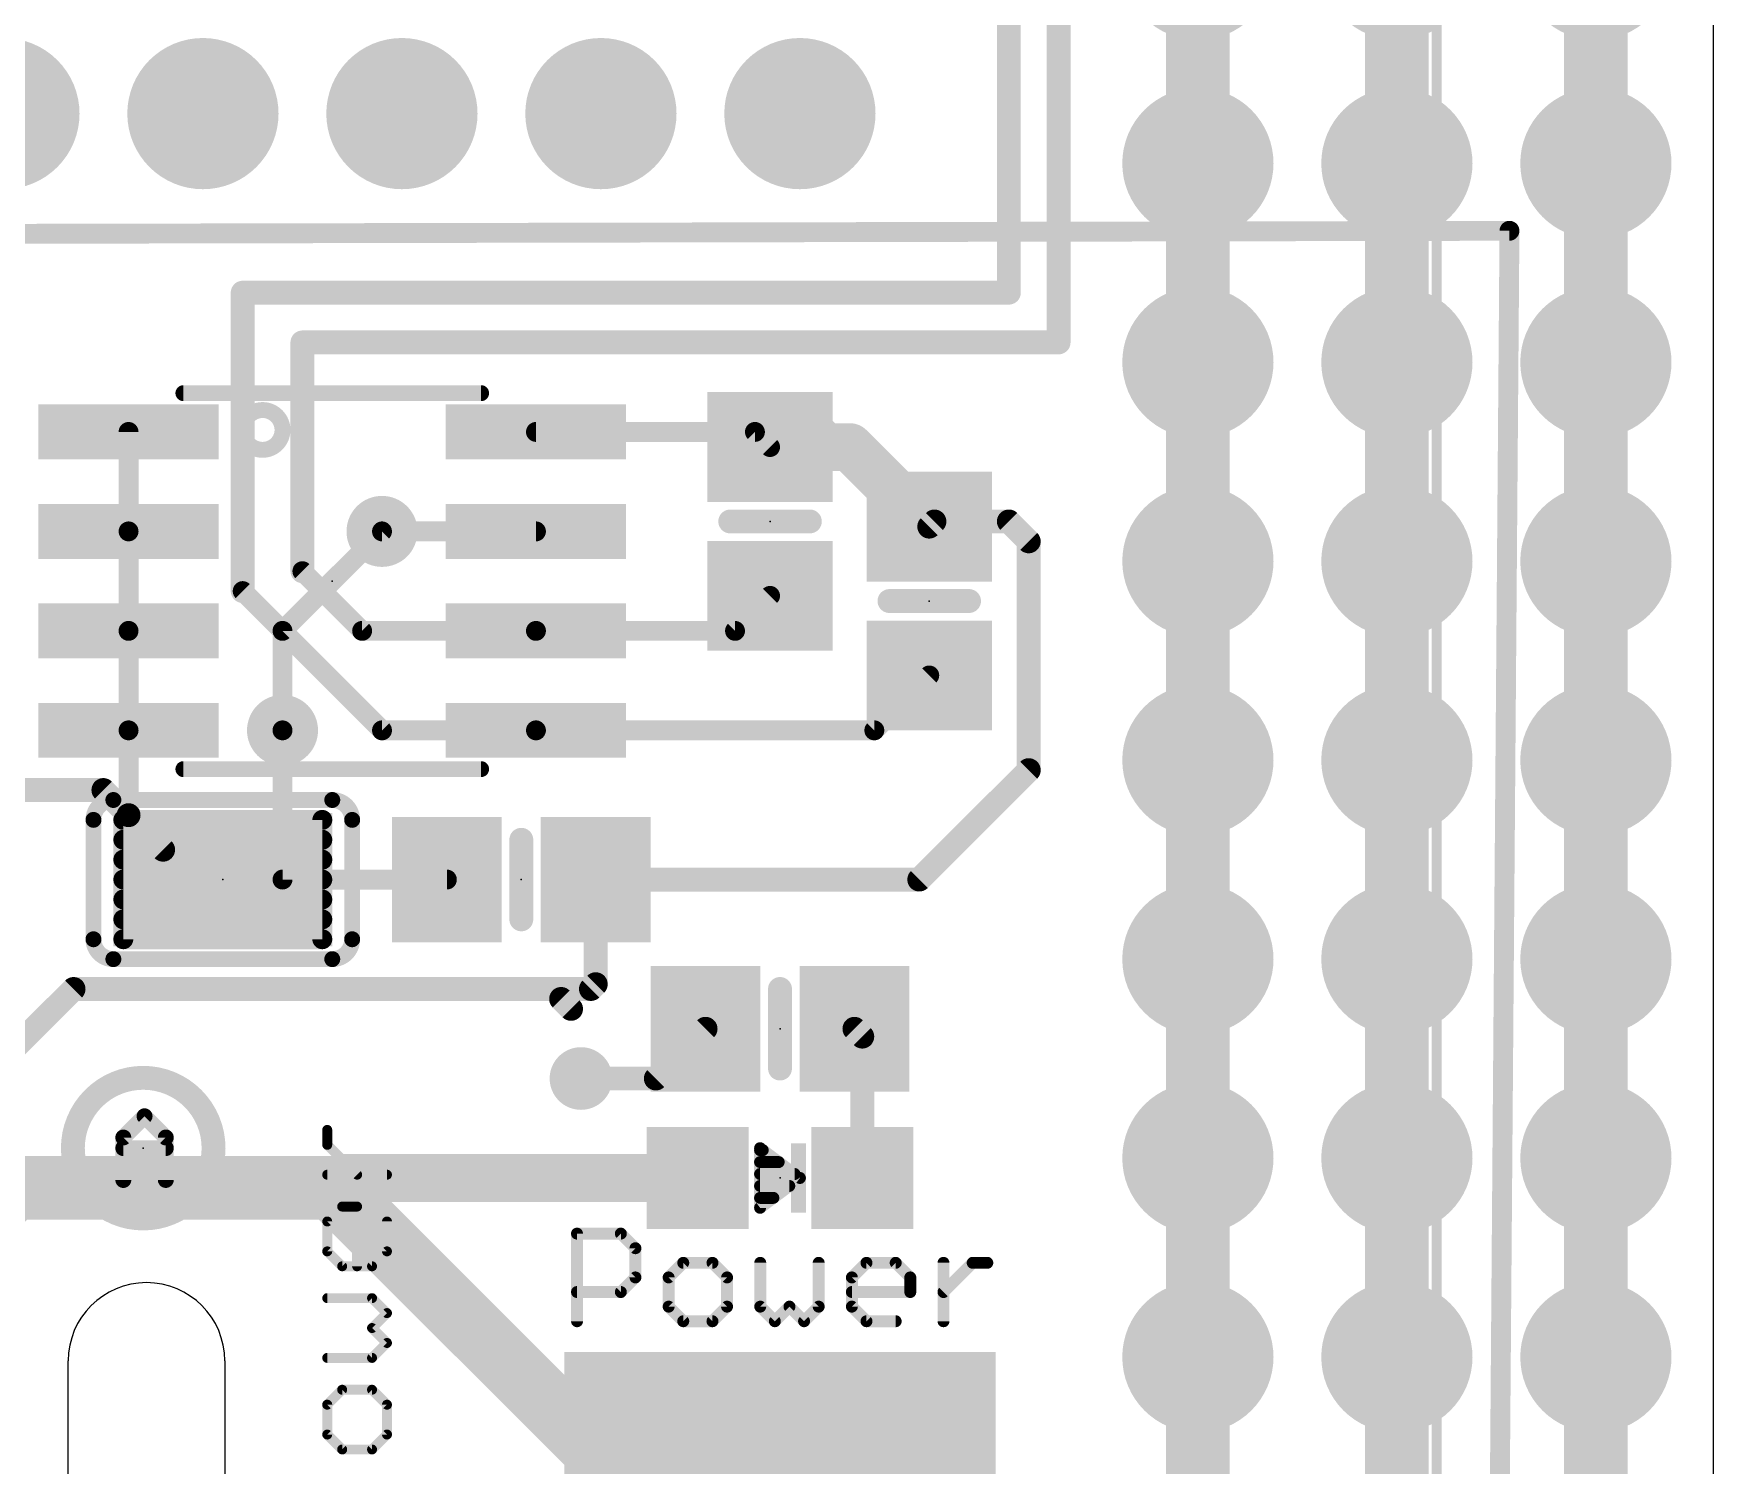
# Model space of a CAD drawing. Extents: x -5.3 to 82.2, y -21.4 to 68.5.
# Drawn here: x 43.56 to 65, y 16.4 to 34.68 of the extents above; entities that cross this region are included whole.
import ezdxf

# ---------------------------------------------------------------- set-up
doc = ezdxf.new("R2010")
doc.units = 0
for name, color, linetype in [('1', 12, 'CONTINUOUS'), ('16', 132, 'CONTINUOUS'), ('18', 110, 'CONTINUOUS'), ('20', 40, 'CONTINUOUS'), ('21', 40, 'CONTINUOUS'), ('23', 40, 'CONTINUOUS'), ('29', 253, 'CONTINUOUS'), ('47', 253, 'CONTINUOUS')]:
    doc.layers.add(name, color=color, linetype=linetype)

# ---------------------------------------------------------------- blocks, each defined once
blk = doc.blocks.new('RECT')
blk.add_solid([(-0.5, -0.5), (0.5, -0.5), (-0.5, 0.5), (0.5, 0.5)])
blk = doc.blocks.new('ROUNDV')
at = {"const_width": 0.5}
blk.add_lwpolyline([(0, -0.25, 1), (0, 0.25, 1), (0, -0.25)], format="xyb", dxfattribs=at)

msp = doc.modelspace()

# ---------------------------------------------------------------- linework, layer by layer
at = {"layer": '1'}
for points, const_width in [([(56.642, 30.734), (56.642, 42.418)], 0.3048), ([(56.007, 31.369), (56.007, 41.529)], 0.3048), ([(46.228, 27.559), (46.228, 31.369)], 0.3048), ([(46.228, 31.369), (56.007, 31.369)], 0.3048), ([(46.99, 27.813), (46.99, 30.734)], 0.3048), ([(46.99, 30.734), (56.642, 30.734)], 0.3048), ([(53.3095, 29.7485), (52.959, 29.398)], 0.6096), ([(53.66, 29.398), (53.3095, 29.7485)], 0.6096), ([(44.771, 28.321), (44.771, 29.591)], 0.254), ([(49.971, 29.591), (52.766, 29.591)], 0.254), ([(52.766, 29.591), (52.959, 29.398)], 0.254), ([(53.975, 29.398), (53.66, 29.398)], 0.6096), ([(54.991, 28.382), (53.975, 29.398)], 0.6096), ([(54.991, 28.382), (55.057, 28.448)], 0.3048), ([(55.057, 28.448), (56.007, 28.448)], 0.3048), ([(56.007, 28.448), (56.261, 28.194)], 0.3048), ([(44.771, 27.051), (44.771, 28.321)], 0.254), ([(49.971, 28.321), (48.006, 28.321)], 0.254), ([(56.261, 28.194), (56.261, 25.273)], 0.3048), ([(47.752, 27.051), (46.99, 27.813)], 0.254), ([(48.006, 25.781), (46.228, 27.559)], 0.254), ([(52.512, 27.051), (52.959, 27.498)], 0.254), ([(44.771, 25.781), (44.771, 27.051)], 0.254), ([(49.971, 27.051), (47.752, 27.051)], 0.254), ([(49.971, 27.051), (52.512, 27.051)], 0.254), ([(54.29, 25.781), (54.991, 26.482)], 0.254), ([(44.771, 24.698), (44.771, 25.781)], 0.254), ([(46.736, 25.781), (46.736, 23.876)], 0.254), ([(49.971, 25.781), (48.006, 25.781)], 0.254), ([(49.971, 25.781), (54.29, 25.781)], 0.254), ([(56.261, 25.273), (54.864, 23.876)], 0.3048), ([(44.45, 25.019), (42.926, 25.019)], 0.3048), ([(44.771, 24.698), (44.45, 25.019)], 0.3048), ([(44.771, 24.698), (45.212, 24.257)], 0.3048), ([(45.212, 24.257), (45.212, 23.876)], 0.3048), ([(54.864, 23.876), (50.734, 23.876)], 0.3048), ([(50.734, 22.54), (50.734, 23.876)], 0.3048), ([(46.736, 23.876), (48.834, 23.876)], 0.254), ([(43.307, 21.717), (44.069, 22.479)], 0.3048), ([(44.069, 22.479), (50.673, 22.479)], 0.3048), ([(50.673, 22.479), (50.734, 22.54)], 0.3048), ([(52.136, 21.971), (51.501, 21.336)], 0.3048), ([(54.136, 21.871), (54.036, 21.971)], 0.3048), ([(54.136, 20.066), (54.136, 21.871)], 0.3048), ([(51.501, 21.336), (50.546, 21.336)], 0.3048), ([(47.371, 19.939), (47.498, 20.066)], 0.6096), ([(47.498, 20.066), (52.036, 20.066)], 0.6096)]:
    msp.add_lwpolyline(points, dxfattribs=dict(at, const_width=const_width))
for points, const_width in [([(46.3042, 31.369, 1), (46.1518, 31.369)], 0.1524), ([(46.228, 31.4452, 1), (46.228, 31.2928)], 0.1524), ([(56.007, 31.2928, 1), (56.007, 31.4452)], 0.1524), ([(55.9308, 31.369, 1), (56.0832, 31.369)], 0.1524), ([(47.0662, 30.734, 1), (46.9138, 30.734)], 0.1524), ([(46.99, 30.8102, 1), (46.99, 30.6578)], 0.1524), ([(56.642, 30.6578, 1), (56.642, 30.8102)], 0.1524), ([(56.5658, 30.734, 1), (56.7182, 30.734)], 0.1524), ([(53.4173, 29.8563, 1), (53.2017, 29.6407)], 0.3048), ([(53.4173, 29.6407, 1), (53.2017, 29.8563)], 0.3048), ([(44.8345, 29.591, 1), (44.7075, 29.591)], 0.127), ([(49.971, 29.6545, 1), (49.971, 29.5275)], 0.127), ([(52.8109, 29.6359, 1), (52.7211, 29.5461)], 0.127), ([(52.8512, 29.5058, 1), (53.0668, 29.2902)], 0.3048), ([(52.766, 29.5275, 1), (52.766, 29.6545)], 0.127), ([(53.66, 29.5504, 1), (53.66, 29.2456)], 0.3048), ([(53.5522, 29.2902, 1), (53.7678, 29.5058)], 0.3048), ([(54.0828, 29.5058, 1), (53.8672, 29.2902)], 0.3048), ([(53.975, 29.2456, 1), (53.975, 29.5504)], 0.3048), ([(52.9141, 29.3531, 1), (53.0039, 29.4429)], 0.127), ([(54.8832, 28.2742, 1), (55.0988, 28.4898)], 0.3048), ([(55.057, 28.5242, 1), (55.057, 28.3718)], 0.1524), ([(55.1109, 28.3941, 1), (55.0031, 28.5019)], 0.1524), ([(56.0609, 28.5019, 1), (55.9531, 28.3941)], 0.1524), ([(56.007, 28.3718, 1), (56.007, 28.5242)], 0.1524), ([(44.8345, 28.321, 1), (44.7075, 28.321)], 0.127), ([(44.7075, 28.321, 1), (44.8345, 28.321)], 0.127), ([(48.006, 28.3845, 1), (48.006, 28.2575)], 0.127), ([(49.971, 28.2575, 1), (49.971, 28.3845)], 0.127), ([(54.9371, 28.4359, 1), (55.0449, 28.3281)], 0.1524), ([(56.3372, 28.194, 1), (56.1848, 28.194)], 0.1524), ([(56.2071, 28.1401, 1), (56.3149, 28.2479)], 0.1524), ([(46.9138, 27.813, 1), (47.0662, 27.813)], 0.1524), ([(47.0349, 27.8579, 1), (46.9451, 27.7681)], 0.127), ([(46.2729, 27.6039, 1), (46.1831, 27.5141)], 0.127), ([(46.1518, 27.559, 1), (46.3042, 27.559)], 0.1524), ([(53.0039, 27.4531, 1), (52.9141, 27.5429)], 0.127), ([(44.8345, 27.051, 1), (44.7075, 27.051)], 0.127), ([(44.7075, 27.051, 1), (44.8345, 27.051)], 0.127), ([(47.752, 27.1145, 1), (47.752, 26.9875)], 0.127), ([(47.7071, 27.0061, 1), (47.7969, 27.0959)], 0.127), ([(49.971, 27.1145, 1), (49.971, 26.9875)], 0.127), ([(49.971, 26.9875, 1), (49.971, 27.1145)], 0.127), ([(52.4671, 27.0959, 1), (52.5569, 27.0061)], 0.127), ([(52.512, 26.9875, 1), (52.512, 27.1145)], 0.127), ([(55.0359, 26.4371, 1), (54.9461, 26.5269)], 0.127), ([(44.8345, 25.781, 1), (44.7075, 25.781)], 0.127), ([(44.7075, 25.781, 1), (44.8345, 25.781)], 0.127), ([(46.7995, 25.781, 1), (46.6725, 25.781)], 0.127), ([(48.006, 25.8445, 1), (48.006, 25.7175)], 0.127), ([(47.9611, 25.7361, 1), (48.0509, 25.8259)], 0.127), ([(49.971, 25.8445, 1), (49.971, 25.7175)], 0.127), ([(49.971, 25.7175, 1), (49.971, 25.8445)], 0.127), ([(54.2451, 25.8259, 1), (54.3349, 25.7361)], 0.127), ([(54.29, 25.7175, 1), (54.29, 25.8445)], 0.127), ([(56.1848, 25.273, 1), (56.3372, 25.273)], 0.1524), ([(56.3149, 25.2191, 1), (56.2071, 25.3269)], 0.1524), ([(44.5039, 25.0729, 1), (44.3961, 24.9651)], 0.1524), ([(44.45, 24.9428, 1), (44.45, 25.0952)], 0.1524), ([(44.8249, 24.7519, 1), (44.7171, 24.6441)], 0.1524), ([(44.7171, 24.6441, 1), (44.8249, 24.7519)], 0.1524), ([(44.7075, 24.698, 1), (44.8345, 24.698)], 0.127), ([(45.2882, 24.257, 1), (45.1358, 24.257)], 0.1524), ([(45.1581, 24.2031, 1), (45.2659, 24.3109)], 0.1524), ([(50.734, 23.9522, 1), (50.734, 23.7998)], 0.1524), ([(50.8102, 23.876, 1), (50.6578, 23.876)], 0.1524), ([(54.864, 23.7998, 1), (54.864, 23.9522)], 0.1524), ([(45.1358, 23.876, 1), (45.2882, 23.876)], 0.1524), ([(46.736, 23.9395, 1), (46.736, 23.8125)], 0.127), ([(46.6725, 23.876, 1), (46.7995, 23.876)], 0.127), ([(48.834, 23.8125, 1), (48.834, 23.9395)], 0.127), ([(54.8101, 23.9299, 1), (54.9179, 23.8221)], 0.1524), ([(44.069, 22.5552, 1), (44.069, 22.4028)], 0.1524), ([(44.1229, 22.4251, 1), (44.0151, 22.5329)], 0.1524), ([(50.6191, 22.5329, 1), (50.7269, 22.4251)], 0.1524), ([(50.6578, 22.54, 1), (50.8102, 22.54)], 0.1524), ([(50.673, 22.4028, 1), (50.673, 22.5552)], 0.1524), ([(50.7879, 22.4861, 1), (50.6801, 22.5939)], 0.1524), ([(52.1899, 21.9171, 1), (52.0821, 22.0249)], 0.1524), ([(54.0899, 22.0249, 1), (53.9821, 21.9171)], 0.1524), ([(54.2122, 21.871, 1), (54.0598, 21.871)], 0.1524), ([(54.0821, 21.8171, 1), (54.1899, 21.9249)], 0.1524), ([(50.546, 21.4122, 1), (50.546, 21.2598)], 0.1524), ([(51.4471, 21.3899, 1), (51.5549, 21.2821)], 0.1524), ([(51.501, 21.2598, 1), (51.501, 21.4122)], 0.1524), ([(47.498, 20.2184, 1), (47.498, 19.9136)], 0.3048), ([(47.6058, 19.9582, 1), (47.3902, 20.1738)], 0.3048), ([(52.036, 19.9136, 1), (52.036, 20.2184)], 0.3048), ([(47.2632, 20.0468, 1), (47.4788, 19.8312)], 0.3048), ([(54.0598, 20.066, 1), (54.2122, 20.066)], 0.1524)]:
    msp.add_lwpolyline(points, format="xyb", dxfattribs=dict(at, const_width=const_width))
at = {"layer": '16'}
for points, const_width in [([(58.42, 35.56), (58.42, 33.02)], 0.8128), ([(60.96, 33.02), (60.96, 35.56)], 0.8128), ([(63.5, 33.02), (63.5, 35.56)], 0.8128), ([(58.42, 33.02), (58.42, 30.48)], 0.8128), ([(60.96, 30.48), (60.96, 33.02)], 0.8128), ([(63.5, 30.48), (63.5, 33.02)], 0.8128), ([(0, 32.032), (62.397, 32.159)], 0.254), ([(62.397, 32.159), (62.143, -1.016)], 0.254), ([(58.42, 30.48), (58.42, 27.94)], 0.8128), ([(60.96, 27.94), (60.96, 30.48)], 0.8128), ([(63.5, 27.94), (63.5, 30.48)], 0.8128), ([(48.006, 28.321), (46.736, 27.051)], 0.254), ([(58.42, 27.94), (58.42, 25.4)], 0.8128), ([(60.96, 25.4), (60.96, 27.94)], 0.8128), ([(63.5, 25.4), (63.5, 27.94)], 0.8128), ([(46.736, 27.051), (46.736, 25.781)], 0.254), ([(58.42, 25.4), (58.42, 22.86)], 0.8128), ([(60.96, 22.86), (60.96, 25.4)], 0.8128), ([(63.5, 22.86), (63.5, 25.4)], 0.8128), ([(58.42, 22.86), (58.42, 20.32)], 0.8128), ([(60.96, 20.32), (60.96, 22.86)], 0.8128), ([(63.5, 20.32), (63.5, 22.86)], 0.8128), ([(50.419, 22.225), (50.292, 22.352)], 0.3048), ([(58.42, 20.32), (58.42, 17.78)], 0.8128), ([(60.96, 17.78), (60.96, 20.32)], 0.8128), ([(63.5, 17.78), (63.5, 20.32)], 0.8128), ([(43.307, 19.939), (41.529, 18.161)], 0.8128), ([(47.371, 19.939), (43.307, 19.939)], 0.8128), ([(53.467, 13.843), (47.371, 19.939)], 0.8128), ([(58.42, 17.78), (58.42, 15.24)], 0.8128), ([(60.96, 15.24), (60.96, 17.78)], 0.8128), ([(63.5, 15.24), (63.5, 17.78)], 0.8128)]:
    msp.add_lwpolyline(points, dxfattribs=dict(at, const_width=const_width))
for points, const_width in [([(58.6232, 33.02, 1), (58.2168, 33.02)], 0.4064), ([(61.1632, 33.02, 1), (60.7568, 33.02)], 0.4064), ([(63.7032, 33.02, 1), (63.2968, 33.02)], 0.4064), ([(58.2168, 33.02, 1), (58.6232, 33.02)], 0.4064), ([(60.7568, 33.02, 1), (61.1632, 33.02)], 0.4064), ([(63.2968, 33.02, 1), (63.7032, 33.02)], 0.4064), ([(62.4605, 32.1585, 1), (62.3335, 32.1595)], 0.127), ([(62.3971, 32.0955, 1), (62.3969, 32.2225)], 0.127), ([(58.6232, 30.48, 1), (58.2168, 30.48)], 0.4064), ([(61.1632, 30.48, 1), (60.7568, 30.48)], 0.4064), ([(63.7032, 30.48, 1), (63.2968, 30.48)], 0.4064), ([(58.2168, 30.48, 1), (58.6232, 30.48)], 0.4064), ([(60.7568, 30.48, 1), (61.1632, 30.48)], 0.4064), ([(63.2968, 30.48, 1), (63.7032, 30.48)], 0.4064), ([(48.0509, 28.2761, 1), (47.9611, 28.3659)], 0.127), ([(58.6232, 27.94, 1), (58.2168, 27.94)], 0.4064), ([(61.1632, 27.94, 1), (60.7568, 27.94)], 0.4064), ([(63.7032, 27.94, 1), (63.2968, 27.94)], 0.4064), ([(58.2168, 27.94, 1), (58.6232, 27.94)], 0.4064), ([(60.7568, 27.94, 1), (61.1632, 27.94)], 0.4064), ([(63.2968, 27.94, 1), (63.7032, 27.94)], 0.4064), ([(46.7995, 27.051, 1), (46.6725, 27.051)], 0.127), ([(46.6911, 27.0959, 1), (46.7809, 27.0061)], 0.127), ([(46.6725, 25.781, 1), (46.7995, 25.781)], 0.127), ([(58.6232, 25.4, 1), (58.2168, 25.4)], 0.4064), ([(61.1632, 25.4, 1), (60.7568, 25.4)], 0.4064), ([(63.7032, 25.4, 1), (63.2968, 25.4)], 0.4064), ([(58.2168, 25.4, 1), (58.6232, 25.4)], 0.4064), ([(60.7568, 25.4, 1), (61.1632, 25.4)], 0.4064), ([(63.2968, 25.4, 1), (63.7032, 25.4)], 0.4064), ([(58.6232, 22.86, 1), (58.2168, 22.86)], 0.4064), ([(61.1632, 22.86, 1), (60.7568, 22.86)], 0.4064), ([(63.7032, 22.86, 1), (63.2968, 22.86)], 0.4064), ([(58.2168, 22.86, 1), (58.6232, 22.86)], 0.4064), ([(60.7568, 22.86, 1), (61.1632, 22.86)], 0.4064), ([(63.2968, 22.86, 1), (63.7032, 22.86)], 0.4064), ([(50.3459, 22.4059, 1), (50.2381, 22.2981)], 0.1524), ([(50.3651, 22.1711, 1), (50.4729, 22.2789)], 0.1524), ([(58.6232, 20.32, 1), (58.2168, 20.32)], 0.4064), ([(61.1632, 20.32, 1), (60.7568, 20.32)], 0.4064), ([(63.7032, 20.32, 1), (63.2968, 20.32)], 0.4064), ([(58.2168, 20.32, 1), (58.6232, 20.32)], 0.4064), ([(60.7568, 20.32, 1), (61.1632, 20.32)], 0.4064), ([(63.2968, 20.32, 1), (63.7032, 20.32)], 0.4064), ([(43.4507, 19.7953, 1), (43.1633, 20.0827)], 0.4064), ([(47.5147, 20.0827, 1), (47.2273, 19.7953)], 0.4064), ([(47.371, 19.7358, 1), (47.371, 20.1422)], 0.4064), ([(58.6232, 17.78, 1), (58.2168, 17.78)], 0.4064), ([(61.1632, 17.78, 1), (60.7568, 17.78)], 0.4064), ([(63.7032, 17.78, 1), (63.2968, 17.78)], 0.4064), ([(58.2168, 17.78, 1), (58.6232, 17.78)], 0.4064), ([(60.7568, 17.78, 1), (61.1632, 17.78)], 0.4064), ([(63.2968, 17.78, 1), (63.7032, 17.78)], 0.4064)]:
    msp.add_lwpolyline(points, format="xyb", dxfattribs=dict(at, const_width=const_width))
at = {"layer": '20'}
for p, q in [((65, 1.73), (65, 52.23)), ((44, 2.73), (44, 17.73)), ((46, 17.73), (46, 2.73))]:
    msp.add_line(p, q, dxfattribs=at)
for start, end in [(90, 180), (0, 90)]:
    msp.add_arc((45, 17.73), 1, start, end, dxfattribs=at)
at = {"layer": '21'}
for points, const_width in [([(58.42, 10.16), (58.42, 40.767)], 0.8128), ([(60.96, 10.16), (60.96, 40.64)], 0.8128), ([(63.5, 10.16), (63.5, 40.64)], 0.8128), ([(45.471, 30.086), (49.271, 30.086)], 0.2032), ([(52.451, 28.448), (53.467, 28.448)], 0.3048), ([(54.483, 27.432), (55.499, 27.432)], 0.3048), ([(49.271, 25.286), (45.471, 25.286)], 0.2032), ([(44.577, 24.892), (47.371, 24.892)], 0.2032), ([(44.323, 23.114), (44.323, 24.638)], 0.2032), ([(47.625, 23.114), (47.625, 24.638)], 0.2032), ([(49.784, 24.384), (49.784, 23.368)], 0.3048), ([(47.371, 22.86), (44.577, 22.86)], 0.2032), ([(53.086, 22.479), (53.086, 21.463)], 0.3048), ([(44.704, 20.5829), (44.9752, 20.8541)], 0.2032), ([(44.9752, 20.8541), (45.2463, 20.5829)], 0.2032), ([(44.704, 20.0406), (44.704, 20.5829)], 0.2032), ([(45.2463, 20.5829), (45.2463, 20.0406)], 0.2032), ([(47.3069, 20.4894), (47.3069, 20.6801)], 0.127), ([(44.704, 20.4473), (45.2463, 20.4473)], 0.2032), ([(47.6882, 20.1081), (47.3069, 20.4894)], 0.127), ([(53.34, 20.066), (52.832, 20.447)], 0.1524), ([(52.832, 20.447), (52.832, 19.685)], 0.1524), ([(52.832, 20.4216), (52.8659, 20.4216)], 0.1524), ([(48.0695, 20.1081), (47.3069, 20.1081)], 0.127), ([(52.832, 20.2692), (53.0691, 20.2692)], 0.1524), ([(52.832, 20.1168), (53.2723, 20.1168)], 0.1524), ([(52.832, 19.685), (53.34, 20.066)], 0.1524), ([(52.832, 19.9644), (53.2045, 19.9644)], 0.1524), ([(47.3069, 19.5107), (47.4975, 19.7013)], 0.127), ([(47.4975, 19.7013), (47.6882, 19.7013)], 0.127), ([(47.6882, 19.7013), (47.6882, 18.9387)], 0.127), ([(52.832, 19.812), (53.0013, 19.812)], 0.1524), ([(47.3069, 19.1294), (47.3069, 19.5107)], 0.127), ([(48.0695, 19.5107), (48.0695, 19.1294)], 0.127), ([(50.4952, 18.2372), (50.4952, 19.3558)], 0.1524), ([(50.4952, 19.3558), (51.0545, 19.3558)], 0.1524), ([(51.0545, 19.3558), (51.2409, 19.1693)], 0.1524), ([(47.4975, 18.9387), (47.3069, 19.1294)], 0.127), ([(48.0695, 19.1294), (47.8788, 18.9387)], 0.127), ([(51.2409, 19.1693), (51.2409, 18.7965)], 0.1524), ([(47.8788, 18.9387), (47.4975, 18.9387)], 0.127), ([(51.2409, 18.7965), (51.0545, 18.6101)], 0.1524), ([(51.851, 18.9829), (51.6646, 18.7965)], 0.1524), ([(51.6646, 18.7965), (51.6646, 18.4236)], 0.1524), ([(52.2239, 18.9829), (51.851, 18.9829)], 0.1524), ([(52.4103, 18.7965), (52.2239, 18.9829)], 0.1524), ([(52.4103, 18.4236), (52.4103, 18.7965)], 0.1524), ([(52.834, 18.9829), (52.834, 18.4236)], 0.1524), ([(53.5797, 18.4236), (53.5797, 18.9829)], 0.1524), ([(54.0034, 18.7965), (54.1898, 18.9829)], 0.1524), ([(54.0034, 18.4236), (54.0034, 18.7965)], 0.1524), ([(54.1898, 18.9829), (54.5627, 18.9829)], 0.1524), ([(54.5627, 18.9829), (54.7491, 18.7965)], 0.1524), ([(54.7491, 18.7965), (54.7491, 18.6101)], 0.1524), ([(55.1728, 18.2372), (55.1728, 18.9829)], 0.1524), ([(55.1728, 18.6101), (55.5456, 18.9829)], 0.1524), ([(55.5456, 18.9829), (55.7321, 18.9829)], 0.1524), ([(51.0545, 18.6101), (50.4952, 18.6101)], 0.1524), ([(54.7491, 18.6101), (54.0034, 18.6101)], 0.1524), ([(47.8788, 18.5319), (47.3069, 18.5319)], 0.127), ([(48.0695, 18.3413), (47.8788, 18.5319)], 0.127), ([(51.6646, 18.4236), (51.851, 18.2372)], 0.1524), ([(52.2239, 18.2372), (52.4103, 18.4236)], 0.1524), ([(52.834, 18.4236), (53.0204, 18.2372)], 0.1524), ([(53.0204, 18.2372), (53.2068, 18.4236)], 0.1524), ([(53.2068, 18.4236), (53.3933, 18.2372)], 0.1524), ([(53.3933, 18.2372), (53.5797, 18.4236)], 0.1524), ([(54.1898, 18.2372), (54.0034, 18.4236)], 0.1524), ([(47.8788, 18.1506), (48.0695, 18.3413)], 0.127), ([(51.851, 18.2372), (52.2239, 18.2372)], 0.1524), ([(54.5627, 18.2372), (54.1898, 18.2372)], 0.1524), ([(48.0695, 17.96), (47.8788, 18.1506)], 0.127), ([(47.8788, 17.7693), (48.0695, 17.96)], 0.127), ([(47.3069, 17.7693), (47.8788, 17.7693)], 0.127), ([(47.4975, 17.3625), (47.3069, 17.1719)], 0.127), ([(47.8788, 17.3625), (47.4975, 17.3625)], 0.127), ([(48.0695, 17.1719), (47.8788, 17.3625)], 0.127), ([(47.3069, 17.1719), (47.3069, 16.7906)], 0.127), ([(48.0695, 16.7906), (48.0695, 17.1719)], 0.127), ([(47.3069, 16.7906), (47.4975, 16.5999)], 0.127), ([(47.8788, 16.5999), (48.0695, 16.7906)], 0.127), ([(47.4975, 16.5999), (47.8788, 16.5999)], 0.127)]:
    msp.add_lwpolyline(points, dxfattribs=dict(at, const_width=const_width))
for points, const_width in [([(45.471, 30.1368, 1), (45.471, 30.0352)], 0.1016), ([(49.271, 30.0352, 1), (49.271, 30.1368)], 0.1016), ([(46.482, 29.3624, 1), (46.482, 29.8704, 1), (46.482, 29.3624)], 0.2032), ([(52.451, 28.5242, 1), (52.451, 28.3718)], 0.1524), ([(53.467, 28.3718, 1), (53.467, 28.5242)], 0.1524), ([(54.483, 27.5082, 1), (54.483, 27.3558)], 0.1524), ([(55.499, 27.3558, 1), (55.499, 27.5082)], 0.1524), ([(45.471, 25.3368, 1), (45.471, 25.2352)], 0.1016), ([(49.271, 25.2352, 1), (49.271, 25.3368)], 0.1016), ([(44.577, 24.892, 0.4142), (44.323, 24.638)], 0.2032), ([(44.577, 24.9428, 1), (44.577, 24.8412)], 0.1016), ([(44.577, 24.8412, 1), (44.577, 24.9428)], 0.1016), ([(47.625, 24.638, 0.4142), (47.371, 24.892)], 0.2032), ([(47.371, 24.9428, 1), (47.371, 24.8412)], 0.1016), ([(47.371, 24.8412, 1), (47.371, 24.9428)], 0.1016), ([(44.3738, 24.638, 1), (44.2722, 24.638)], 0.1016), ([(44.2722, 24.638, 1), (44.3738, 24.638)], 0.1016), ([(47.6758, 24.638, 1), (47.5742, 24.638)], 0.1016), ([(47.5742, 24.638, 1), (47.6758, 24.638)], 0.1016), ([(49.8602, 24.384, 1), (49.7078, 24.384)], 0.1524), ([(49.7078, 23.368, 1), (49.8602, 23.368)], 0.1524), ([(44.323, 23.114, 0.4142), (44.577, 22.86)], 0.2032), ([(44.3738, 23.114, 1), (44.2722, 23.114)], 0.1016), ([(44.2722, 23.114, 1), (44.3738, 23.114)], 0.1016), ([(47.371, 22.86, 0.4142), (47.625, 23.114)], 0.2032), ([(47.6758, 23.114, 1), (47.5742, 23.114)], 0.1016), ([(47.5742, 23.114, 1), (47.6758, 23.114)], 0.1016), ([(44.577, 22.9108, 1), (44.577, 22.8092)], 0.1016), ([(44.577, 22.8092, 1), (44.577, 22.9108)], 0.1016), ([(47.371, 22.9108, 1), (47.371, 22.8092)], 0.1016), ([(47.371, 22.8092, 1), (47.371, 22.9108)], 0.1016), ([(53.1622, 22.479, 1), (53.0098, 22.479)], 0.1524), ([(44.958, 19.549, 1), (44.958, 21.345, 1), (44.958, 19.549)], 0.3048), ([(53.0098, 21.463, 1), (53.1622, 21.463)], 0.1524), ([(45.0111, 20.89, 1), (44.9392, 20.8182)], 0.1016), ([(45.0111, 20.8182, 1), (44.9392, 20.89)], 0.1016), ([(44.7548, 20.5829, 1), (44.6532, 20.5829)], 0.1016), ([(44.6681, 20.6188, 1), (44.7399, 20.547)], 0.1016), ([(45.2971, 20.5829, 1), (45.1955, 20.5829)], 0.1016), ([(45.2104, 20.547, 1), (45.2822, 20.6188)], 0.1016), ([(47.3386, 20.6801, 1), (47.2751, 20.6801)], 0.0635), ([(44.704, 20.4981, 1), (44.704, 20.3965)], 0.1016), ([(45.2463, 20.3965, 1), (45.2463, 20.4981)], 0.1016), ([(47.2751, 20.4894, 1), (47.3386, 20.4894)], 0.0635), ([(47.3293, 20.5119, 1), (47.2844, 20.467)], 0.0635), ([(52.8549, 20.4775, 1), (52.8091, 20.4165)], 0.0762), ([(52.8701, 20.447, 1), (52.7939, 20.447)], 0.0762), ([(52.832, 20.4597, 1), (52.832, 20.3835)], 0.0762), ([(52.8659, 20.3835, 1), (52.8659, 20.4597)], 0.0762), ([(47.3069, 20.1398, 1), (47.3069, 20.0763)], 0.0635), ([(47.6657, 20.0856, 1), (47.7106, 20.1305)], 0.0635), ([(48.0695, 20.0763, 1), (48.0695, 20.1398)], 0.0635), ([(52.832, 20.3073, 1), (52.832, 20.2311)], 0.0762), ([(52.832, 20.1549, 1), (52.832, 20.0787)], 0.0762), ([(53.0691, 20.2311, 1), (53.0691, 20.3073)], 0.0762), ([(53.2723, 20.0787, 1), (53.2723, 20.1549)], 0.0762), ([(44.6532, 20.0406, 1), (44.7548, 20.0406)], 0.1016), ([(45.1955, 20.0406, 1), (45.2971, 20.0406)], 0.1016), ([(52.832, 20.0025, 1), (52.832, 19.9263)], 0.0762), ([(53.2045, 19.9263, 1), (53.2045, 20.0025)], 0.0762), ([(53.3629, 20.0355, 1), (53.3171, 20.0965)], 0.0762), ([(53.3171, 20.0355, 1), (53.3629, 20.0965)], 0.0762), ([(47.4975, 19.7331, 1), (47.4975, 19.6696)], 0.0635), ([(47.52, 19.6789, 1), (47.4751, 19.7238)], 0.0635), ([(47.7199, 19.7013, 1), (47.6564, 19.7013)], 0.0635), ([(47.6882, 19.6696, 1), (47.6882, 19.7331)], 0.0635), ([(52.832, 19.8501, 1), (52.832, 19.7739)], 0.0762), ([(52.8091, 19.7155, 1), (52.8549, 19.6545)], 0.0762), ([(53.0013, 19.7739, 1), (53.0013, 19.8501)], 0.0762), ([(47.3386, 19.5107, 1), (47.2751, 19.5107)], 0.0635), ([(47.2844, 19.5331, 1), (47.3293, 19.4882)], 0.0635), ([(48.1013, 19.5107, 1), (48.0378, 19.5107)], 0.0635), ([(52.7939, 19.685, 1), (52.8701, 19.685)], 0.0762), ([(50.5333, 19.3558, 1), (50.4571, 19.3558)], 0.0762), ([(50.4952, 19.3939, 1), (50.4952, 19.3177)], 0.0762), ([(51.0814, 19.3827, 1), (51.0275, 19.3288)], 0.0762), ([(51.0545, 19.3177, 1), (51.0545, 19.3939)], 0.0762), ([(47.2751, 19.1294, 1), (47.3386, 19.1294)], 0.0635), ([(47.3293, 19.1518, 1), (47.2844, 19.1069)], 0.0635), ([(48.0378, 19.1294, 1), (48.1013, 19.1294)], 0.0635), ([(48.092, 19.1069, 1), (48.047, 19.1518)], 0.0635), ([(51.279, 19.1693, 1), (51.2028, 19.1693)], 0.0762), ([(51.214, 19.1424, 1), (51.2678, 19.1963)], 0.0762), ([(47.4975, 18.9704, 1), (47.4975, 18.9069)], 0.0635), ([(47.4751, 18.9162, 1), (47.52, 18.9611)], 0.0635), ([(47.6564, 18.9387, 1), (47.7199, 18.9387)], 0.0635), ([(47.8564, 18.9611, 1), (47.9013, 18.9162)], 0.0635), ([(47.8788, 18.9069, 1), (47.8788, 18.9704)], 0.0635), ([(51.2678, 18.7695, 1), (51.214, 18.8234)], 0.0762), ([(51.7027, 18.7965, 1), (51.6265, 18.7965)], 0.0762), ([(51.851, 19.021, 1), (51.851, 18.9448)], 0.0762), ([(51.878, 18.956, 1), (51.8241, 19.0098)], 0.0762), ([(52.2508, 19.0098, 1), (52.1969, 18.956)], 0.0762), ([(52.2239, 18.9448, 1), (52.2239, 19.021)], 0.0762), ([(52.4484, 18.7965, 1), (52.3722, 18.7965)], 0.0762), ([(52.8721, 18.9829, 1), (52.7959, 18.9829)], 0.0762), ([(53.6178, 18.9829, 1), (53.5416, 18.9829)], 0.0762), ([(54.0415, 18.7965, 1), (53.9653, 18.7965)], 0.0762), ([(54.1898, 19.021, 1), (54.1898, 18.9448)], 0.0762), ([(54.2168, 18.956, 1), (54.1629, 19.0098)], 0.0762), ([(54.5896, 19.0098, 1), (54.5357, 18.956)], 0.0762), ([(54.5627, 18.9448, 1), (54.5627, 19.021)], 0.0762), ([(54.7872, 18.7965, 1), (54.711, 18.7965)], 0.0762), ([(55.2109, 18.9829, 1), (55.1347, 18.9829)], 0.0762), ([(55.5456, 19.021, 1), (55.5456, 18.9448)], 0.0762), ([(55.5726, 18.956, 1), (55.5187, 19.0098)], 0.0762), ([(55.7321, 18.9448, 1), (55.7321, 19.021)], 0.0762), ([(50.4952, 18.6482, 1), (50.4952, 18.572)], 0.0762), ([(51.0275, 18.637, 1), (51.0814, 18.5831)], 0.0762), ([(51.0545, 18.572, 1), (51.0545, 18.6482)], 0.0762), ([(51.2028, 18.7965, 1), (51.279, 18.7965)], 0.0762), ([(51.6377, 18.8234, 1), (51.6915, 18.7695)], 0.0762), ([(52.3834, 18.7695, 1), (52.4372, 18.8234)], 0.0762), ([(53.9764, 18.8234, 1), (54.0303, 18.7695)], 0.0762), ([(54.0034, 18.6482, 1), (54.0034, 18.572)], 0.0762), ([(54.7222, 18.7695, 1), (54.776, 18.8234)], 0.0762), ([(54.7491, 18.572, 1), (54.7491, 18.6482)], 0.0762), ([(55.1458, 18.637, 1), (55.1997, 18.5831)], 0.0762), ([(47.3069, 18.5637, 1), (47.3069, 18.5002)], 0.0635), ([(47.9013, 18.5544, 1), (47.8564, 18.5095)], 0.0635), ([(47.8788, 18.5002, 1), (47.8788, 18.5637)], 0.0635), ([(51.6915, 18.4506, 1), (51.6377, 18.3967)], 0.0762), ([(51.6265, 18.4236, 1), (51.7027, 18.4236)], 0.0762), ([(52.3722, 18.4236, 1), (52.4484, 18.4236)], 0.0762), ([(52.4372, 18.3967, 1), (52.3834, 18.4506)], 0.0762), ([(52.8609, 18.4506, 1), (52.8071, 18.3967)], 0.0762), ([(52.7959, 18.4236, 1), (52.8721, 18.4236)], 0.0762), ([(53.2338, 18.4506, 1), (53.1799, 18.3967)], 0.0762), ([(53.2338, 18.3967, 1), (53.1799, 18.4506)], 0.0762), ([(53.5416, 18.4236, 1), (53.6178, 18.4236)], 0.0762), ([(53.6066, 18.3967, 1), (53.5528, 18.4506)], 0.0762), ([(54.0303, 18.4506, 1), (53.9764, 18.3967)], 0.0762), ([(53.9653, 18.4236, 1), (54.0415, 18.4236)], 0.0762), ([(54.711, 18.6101, 1), (54.7872, 18.6101)], 0.0762), ([(48.092, 18.3188, 1), (48.047, 18.3637)], 0.0635), ([(48.047, 18.3188, 1), (48.092, 18.3637)], 0.0635), ([(50.4571, 18.2372, 1), (50.5333, 18.2372)], 0.0762), ([(51.851, 18.2753, 1), (51.851, 18.1991)], 0.0762), ([(51.8241, 18.2103, 1), (51.878, 18.2641)], 0.0762), ([(52.1969, 18.2641, 1), (52.2508, 18.2103)], 0.0762), ([(52.2239, 18.1991, 1), (52.2239, 18.2753)], 0.0762), ([(52.9935, 18.2641, 1), (53.0474, 18.2103)], 0.0762), ([(52.9935, 18.2103, 1), (53.0474, 18.2641)], 0.0762), ([(53.3663, 18.2641, 1), (53.4202, 18.2103)], 0.0762), ([(53.3663, 18.2103, 1), (53.4202, 18.2641)], 0.0762), ([(54.1898, 18.2753, 1), (54.1898, 18.1991)], 0.0762), ([(54.1629, 18.2103, 1), (54.2168, 18.2641)], 0.0762), ([(54.5627, 18.1991, 1), (54.5627, 18.2753)], 0.0762), ([(55.1347, 18.2372, 1), (55.2109, 18.2372)], 0.0762), ([(47.9013, 18.1731, 1), (47.8564, 18.1282)], 0.0635), ([(47.8564, 18.1731, 1), (47.9013, 18.1282)], 0.0635), ([(48.092, 17.9375, 1), (48.047, 17.9824)], 0.0635), ([(48.047, 17.9375, 1), (48.092, 17.9824)], 0.0635), ([(47.3069, 17.801, 1), (47.3069, 17.7375)], 0.0635), ([(47.8564, 17.7917, 1), (47.9013, 17.7468)], 0.0635), ([(47.8788, 17.7375, 1), (47.8788, 17.801)], 0.0635), ([(47.4975, 17.3943, 1), (47.4975, 17.3308)], 0.0635), ([(47.52, 17.3401, 1), (47.4751, 17.385)], 0.0635), ([(47.9013, 17.385, 1), (47.8564, 17.3401)], 0.0635), ([(47.8788, 17.3308, 1), (47.8788, 17.3943)], 0.0635), ([(47.3386, 17.1719, 1), (47.2751, 17.1719)], 0.0635), ([(47.2844, 17.1943, 1), (47.3293, 17.1494)], 0.0635), ([(48.1013, 17.1719, 1), (48.0378, 17.1719)], 0.0635), ([(48.047, 17.1494, 1), (48.092, 17.1943)], 0.0635), ([(47.2751, 16.7906, 1), (47.3386, 16.7906)], 0.0635), ([(47.3293, 16.813, 1), (47.2844, 16.7681)], 0.0635), ([(48.0378, 16.7906, 1), (48.1013, 16.7906)], 0.0635), ([(48.092, 16.7681, 1), (48.047, 16.813)], 0.0635), ([(47.4975, 16.6316, 1), (47.4975, 16.5681)], 0.0635), ([(47.4751, 16.5774, 1), (47.52, 16.6223)], 0.0635), ([(47.8564, 16.6223, 1), (47.9013, 16.5774)], 0.0635), ([(47.8788, 16.5681, 1), (47.8788, 16.6316)], 0.0635)]:
    msp.add_lwpolyline(points, format="xyb", dxfattribs=dict(at, const_width=const_width))
at = {"layer": '23'}
for p in [(52.959, 28.448), (47.371, 27.686), (54.991, 27.432), (45.974, 23.876), (49.784, 23.876), (53.086, 21.971), (44.958, 20.447), (53.086, 20.066)]:
    msp.add_point(p, dxfattribs=at)
at = {"layer": '29', "const_width": 0.254}
for points in [[(44.704, 24.638), (47.244, 24.638)], [(44.704, 23.114), (44.704, 24.638)], [(47.244, 24.638), (47.244, 23.114)], [(44.704, 24.384), (47.244, 24.384)], [(44.704, 24.13), (47.244, 24.13)], [(44.704, 23.876), (47.244, 23.876)], [(44.704, 23.622), (47.244, 23.622)], [(44.704, 23.368), (47.244, 23.368)], [(47.244, 23.114), (44.704, 23.114)], [(44.704, 23.114), (47.244, 23.114)]]:
    msp.add_lwpolyline(points, dxfattribs=at)
at = {"layer": '29', "const_width": 0.127}
for points in [[(44.704, 24.7015, 1), (44.704, 24.5745)], [(44.7675, 24.638, 1), (44.6405, 24.638)], [(47.3075, 24.638, 1), (47.1805, 24.638)], [(47.244, 24.5745, 1), (47.244, 24.7015)], [(44.704, 24.4475, 1), (44.704, 24.3205)], [(47.244, 24.3205, 1), (47.244, 24.4475)], [(44.704, 24.1935, 1), (44.704, 24.0665)], [(47.244, 24.0665, 1), (47.244, 24.1935)], [(44.704, 23.9395, 1), (44.704, 23.8125)], [(47.244, 23.8125, 1), (47.244, 23.9395)], [(44.704, 23.6855, 1), (44.704, 23.5585)], [(47.244, 23.5585, 1), (47.244, 23.6855)], [(44.704, 23.4315, 1), (44.704, 23.3045)], [(47.244, 23.3045, 1), (47.244, 23.4315)], [(44.704, 23.1775, 1), (44.704, 23.0505)], [(44.704, 23.1775, 1), (44.704, 23.0505)], [(44.6405, 23.114, 1), (44.7675, 23.114)], [(47.1805, 23.114, 1), (47.3075, 23.114)], [(47.244, 23.0505, 1), (47.244, 23.1775)], [(47.244, 23.0505, 1), (47.244, 23.1775)]]:
    msp.add_lwpolyline(points, format="xyb", dxfattribs=at)
at = {"layer": '47', "const_width": 0.13}
msp.add_lwpolyline([(61.468, 2.286), (61.468, 59.481)], dxfattribs=at)

# ---------------------------------------------------------------- block references
at = {"layer": '1'}
for p, xscale, yscale, rotation in [((52.959, 29.398), 1.3, 1.5, 90), ((44.771, 29.591), 0.6, 2.2, 270), ((49.971, 29.591), 0.6, 2.2, 270), ((54.991, 28.382), 1.3, 1.5, 90), ((44.771, 28.321), 0.6, 2.2, 270), ((49.971, 28.321), 0.6, 2.2, 270), ((52.959, 27.498), 1.3, 1.5, 90), ((44.771, 27.051), 0.6, 2.2, 270), ((49.971, 27.051), 0.6, 2.2, 270), ((54.991, 26.482), 1.3, 1.5, 90), ((44.771, 25.781), 0.6, 2.2, 270), ((49.971, 25.781), 0.6, 2.2, 270), ((52.036, 20.066), 1.2, 1.2, 270), ((54.136, 20.066), 1.2, 1.2, 270)]:
    msp.add_blockref('RECT', p, dxfattribs=dict(at, xscale=xscale, yscale=yscale, rotation=rotation))
for p, xscale, yscale in [((45.212, 23.876), 1.1684, 1.6002), ((46.736, 23.876), 1.1684, 1.6002), ((48.834, 23.876), 1.3, 1.5), ((50.734, 23.876), 1.3, 1.5), ((45.974, 23.876), 0.635, 0.2032), ((52.136, 21.971), 1.3, 1.5), ((54.036, 21.971), 1.3, 1.5), ((53.086, 14.692), 5.4, 6.2)]:
    msp.add_blockref('RECT', p, dxfattribs=dict(at, xscale=xscale, yscale=yscale))
at = {"layer": '18'}
for p, xscale, yscale in [((58.42, 35.56), 1.9304, 1.9304), ((58.42, 35.56), 1.9304, 1.9304), ((60.96, 35.56), 1.9304, 1.9304), ((60.96, 35.56), 1.9304, 1.9304), ((63.5, 35.56), 1.9304, 1.9304), ((63.5, 35.56), 1.9304, 1.9304), ((43.18, 33.655), 1.9304, 1.9304), ((43.18, 33.655), 1.9304, 1.9304), ((45.72, 33.655), 1.9304, 1.9304), ((45.72, 33.655), 1.9304, 1.9304), ((48.26, 33.655), 1.9304, 1.9304), ((48.26, 33.655), 1.9304, 1.9304), ((50.8, 33.655), 1.9304, 1.9304), ((50.8, 33.655), 1.9304, 1.9304), ((53.34, 33.655), 1.9304, 1.9304), ((53.34, 33.655), 1.9304, 1.9304), ((58.42, 33.02), 1.9304, 1.9304), ((58.42, 33.02), 1.9304, 1.9304), ((60.96, 33.02), 1.9304, 1.9304), ((60.96, 33.02), 1.9304, 1.9304), ((63.5, 33.02), 1.9304, 1.9304), ((63.5, 33.02), 1.9304, 1.9304), ((58.42, 30.48), 1.9304, 1.9304), ((58.42, 30.48), 1.9304, 1.9304), ((60.96, 30.48), 1.9304, 1.9304), ((60.96, 30.48), 1.9304, 1.9304), ((63.5, 30.48), 1.9304, 1.9304), ((63.5, 30.48), 1.9304, 1.9304), ((48.006, 28.321), 0.9064, 0.9064), ((48.006, 28.321), 0.9064, 0.9064), ((58.42, 27.94), 1.9304, 1.9304), ((58.42, 27.94), 1.9304, 1.9304), ((60.96, 27.94), 1.9304, 1.9304), ((60.96, 27.94), 1.9304, 1.9304), ((63.5, 27.94), 1.9304, 1.9304), ((63.5, 27.94), 1.9304, 1.9304), ((46.736, 25.781), 0.9064, 0.9064), ((46.736, 25.781), 0.9064, 0.9064), ((58.42, 25.4), 1.9304, 1.9304), ((58.42, 25.4), 1.9304, 1.9304), ((60.96, 25.4), 1.9304, 1.9304), ((60.96, 25.4), 1.9304, 1.9304), ((63.5, 25.4), 1.9304, 1.9304), ((63.5, 25.4), 1.9304, 1.9304), ((58.42, 22.86), 1.9304, 1.9304), ((58.42, 22.86), 1.9304, 1.9304), ((60.96, 22.86), 1.9304, 1.9304), ((60.96, 22.86), 1.9304, 1.9304), ((63.5, 22.86), 1.9304, 1.9304), ((63.5, 22.86), 1.9304, 1.9304), ((50.546, 21.336), 0.8001, 0.8001), ((50.546, 21.336), 0.8001, 0.8001), ((58.42, 20.32), 1.9304, 1.9304), ((58.42, 20.32), 1.9304, 1.9304), ((60.96, 20.32), 1.9304, 1.9304), ((60.96, 20.32), 1.9304, 1.9304), ((63.5, 20.32), 1.9304, 1.9304), ((63.5, 20.32), 1.9304, 1.9304), ((47.371, 19.939), 0.8001, 0.8001), ((47.371, 19.939), 0.8001, 0.8001), ((58.42, 17.78), 1.9304, 1.9304), ((58.42, 17.78), 1.9304, 1.9304), ((60.96, 17.78), 1.9304, 1.9304), ((60.96, 17.78), 1.9304, 1.9304), ((63.5, 17.78), 1.9304, 1.9304), ((63.5, 17.78), 1.9304, 1.9304)]:
    msp.add_blockref('ROUNDV', p, dxfattribs=dict(at, xscale=xscale, yscale=yscale))
at = {"layer": '21', "xscale": 0.889, "yscale": 0.1905, "rotation": 270}
msp.add_blockref('RECT', (53.3218, 20.066), dxfattribs=at)
at = {"layer": '29'}
for p, xscale, yscale, rotation in [((52.959, 29.398), 1.4016, 1.6016, 90), ((44.771, 29.591), 0.7016, 2.3016, 270), ((49.971, 29.591), 0.7016, 2.3016, 270), ((54.991, 28.382), 1.4016, 1.6016, 90), ((44.771, 28.321), 0.7016, 2.3016, 270), ((49.971, 28.321), 0.7016, 2.3016, 270), ((52.959, 27.498), 1.4016, 1.6016, 90), ((44.771, 27.051), 0.7016, 2.3016, 270), ((49.971, 27.051), 0.7016, 2.3016, 270), ((54.991, 26.482), 1.4016, 1.6016, 90), ((44.771, 25.781), 0.7016, 2.3016, 270), ((49.971, 25.781), 0.7016, 2.3016, 270), ((52.036, 20.066), 1.3016, 1.3016, 270), ((54.136, 20.066), 1.3016, 1.3016, 270)]:
    msp.add_blockref('RECT', p, dxfattribs=dict(at, xscale=xscale, yscale=yscale, rotation=rotation))
for p, xscale, yscale in [((45.212, 23.876), 1.27, 1.7018), ((46.736, 23.876), 1.27, 1.7018), ((48.834, 23.876), 1.4016, 1.6016), ((50.734, 23.876), 1.4016, 1.6016), ((45.974, 23.876), 0.7366, 0.3048), ((52.136, 21.971), 1.4016, 1.6016), ((54.036, 21.971), 1.4016, 1.6016), ((53.086, 14.692), 5.5016, 6.3016)]:
    msp.add_blockref('RECT', p, dxfattribs=dict(at, xscale=xscale, yscale=yscale))

doc.saveas('drawing.dxf')
